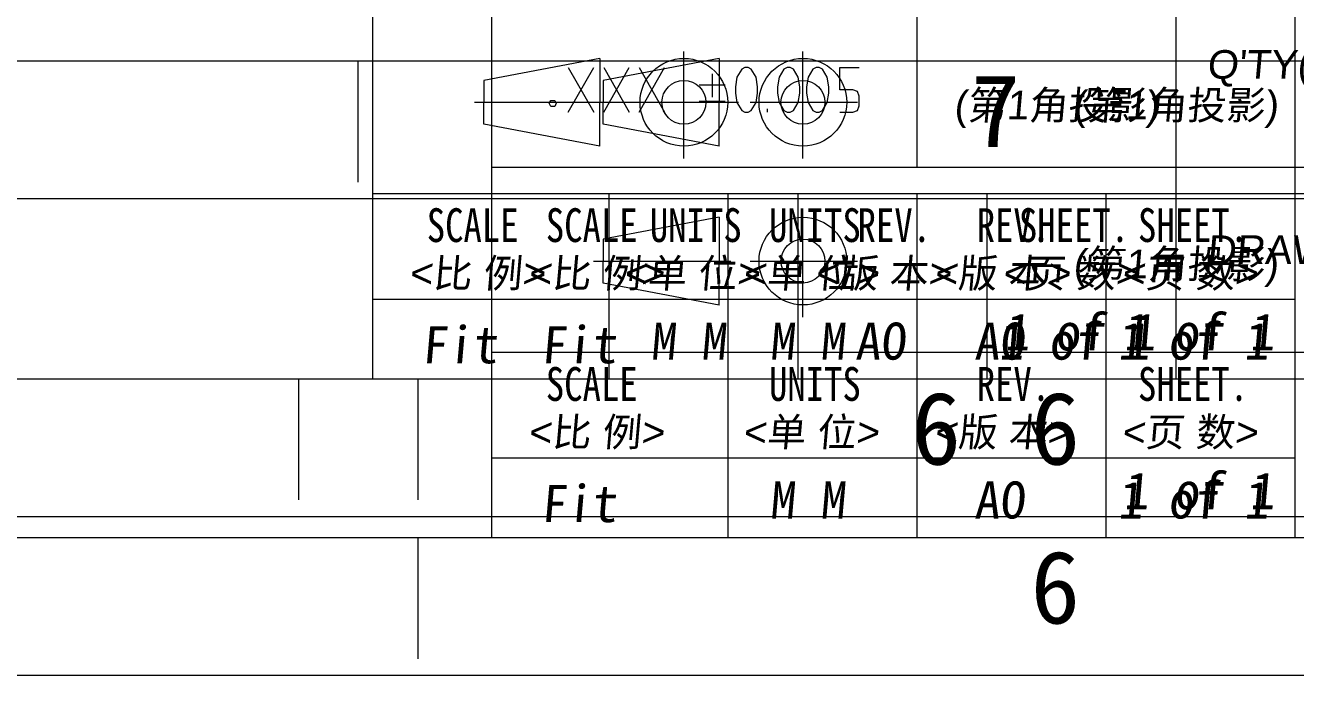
# Model space of a CAD drawing. Extents: x -144 to 4730, y -3845 to 502.
# Drawn here: x 106.05 to 135.29, y -279.91 to -264.95 of the extents above; entities that cross this region are included whole.
import ezdxf

# ---------------------------------------------------------------- set-up
doc = ezdxf.new("R2010")
doc.units = 0
doc.header["$LTSCALE"] = 15
doc.header["$MEASUREMENT"] = 0
doc.linetypes.add('CENTER', pattern=[0.6, 0.375, -0.075, 0.075, -0.075])
doc.layers.get('0').update_dxf_attribs({"linetype": 'CONTINUOUS'})
doc.layers.add('ce', color=1, linetype='CENTER', lineweight=5)
doc.layers.add('轮廊线', color=7, linetype='CONTINUOUS', lineweight=13)
doc.styles.get("Standard").update_dxf_attribs({"font": 'txt', "width": 0.8})
doc.styles.add('文字', font='宋体.ttf', dxfattribs={"oblique": 5})
doc.styles.add('标准', font='arial.ttf', dxfattribs={"oblique": 5})

# ---------------------------------------------------------------- blocks, each defined once
blk = doc.blocks.new('A4h')
at = {"layer": '轮廊线', "color": 7, "lineweight": 13}
for p, q in [((-252.81, 3.706), (-4.813, 3.706)), ((-93.253, 3.706), (-93.253, 0.454)), ((-60.738, 3.706), (-60.738, 0.454)), ((0, 0), (-257.518, 0))]:
    blk.add_line(p, q, dxfattribs=at)
at = {"layer": '轮廊线', "color": 7}
for s, p in [('6', (-76.788, 1.398)), ('7', (-44.273, 1.398))]:
    blk.add_text(s, height=1.951, dxfattribs=at).set_placement(p)

msp = doc.modelspace()

# ---------------------------------------------------------------- linework, layer by layer
at = {"layer": 'ce', "lineweight": 0}
for p, q in [((121.211, -268.013), (121.211, -265.556)), ((121.211, -268.013), (121.211, -265.556)), ((123.952, -268.013), (123.952, -265.556)), ((123.952, -268.013), (123.952, -265.556)), ((116.389, -266.721), (119.548, -266.721)), ((116.389, -266.721), (119.548, -266.721)), ((119.131, -266.721), (122.29, -266.721)), ((119.131, -266.721), (122.29, -266.721)), ((120, -266.721), (122.467, -266.721)), ((120, -266.721), (122.467, -266.721)), ((122.741, -266.721), (125.209, -266.721)), ((122.741, -266.721), (125.209, -266.721)), ((123.952, -271.668), (123.952, -269.211)), ((123.952, -271.668), (123.952, -269.211)), ((119.131, -270.375), (122.29, -270.375)), ((119.131, -270.375), (122.29, -270.375)), ((122.741, -270.375), (125.209, -270.375)), ((122.741, -270.375), (125.209, -270.375))]:
    msp.add_line(p, q, dxfattribs=at)
at = {"layer": '轮廊线', "color": 7, "linetype": 'Continuous', "lineweight": 9}
for p, q in [((114.044, -247.505), (114.044, -273.08)), ((114.044, -247.505), (114.044, -273.08)), ((116.785, -247.505), (116.785, -273.08)), ((116.785, -247.505), (116.785, -273.08)), ((132.538, -247.505), (132.538, -273.08)), ((132.538, -247.505), (132.538, -273.08)), ((135.279, -247.505), (135.279, -273.08)), ((135.279, -247.505), (135.279, -273.08)), ((116.785, -251.16), (116.785, -276.735)), ((116.785, -251.16), (116.785, -276.735)), ((126.574, -251.16), (126.574, -268.21)), ((126.574, -251.16), (126.574, -268.21)), ((135.279, -251.16), (135.279, -276.735)), ((135.279, -251.16), (135.279, -276.735)), ((119.28, -265.711), (116.61, -266.216)), ((119.28, -265.711), (116.61, -266.216)), ((119.28, -265.711), (119.28, -266.721)), ((119.28, -265.711), (119.28, -266.721)), ((122.021, -265.711), (119.351, -266.216)), ((122.021, -265.711), (119.351, -266.216)), ((122.021, -265.711), (122.021, -266.721)), ((122.021, -265.711), (122.021, -266.721)), ((116.61, -266.216), (116.61, -266.721)), ((116.61, -266.216), (116.61, -266.721)), ((119.351, -266.216), (119.351, -266.721)), ((119.351, -266.216), (119.351, -266.721)), ((116.61, -267.225), (116.61, -266.721)), ((116.61, -267.225), (116.61, -266.721)), ((119.28, -267.73), (119.28, -266.721)), ((119.28, -267.73), (119.28, -266.721)), ((119.351, -267.225), (119.351, -266.721)), ((119.351, -267.225), (119.351, -266.721)), ((122.021, -267.73), (122.021, -266.721)), ((122.021, -267.73), (122.021, -266.721)), ((119.28, -267.73), (116.61, -267.225)), ((119.28, -267.73), (116.61, -267.225)), ((122.021, -267.73), (119.351, -267.225)), ((122.021, -267.73), (119.351, -267.225)), ((116.785, -268.21), (190.873, -268.21)), ((116.785, -268.21), (190.873, -268.21)), ((114.044, -268.818), (188.132, -268.818)), ((114.044, -268.818), (188.132, -268.818)), ((116.785, -268.818), (190.873, -268.818)), ((116.785, -268.818), (190.873, -268.818)), ((119.48, -268.818), (119.48, -273.08)), ((119.48, -268.818), (119.48, -273.08)), ((122.222, -268.818), (122.222, -273.08)), ((122.222, -268.818), (122.222, -273.08)), ((123.833, -268.818), (123.833, -273.08)), ((123.833, -268.818), (123.833, -273.08)), ((126.574, -268.818), (126.574, -273.08)), ((126.574, -268.818), (126.574, -273.08)), ((128.186, -268.818), (128.186, -273.08)), ((128.186, -268.818), (128.186, -273.08)), ((130.927, -268.818), (130.927, -273.08)), ((130.927, -268.818), (130.927, -273.08)), ((122.021, -269.366), (119.351, -269.871)), ((122.021, -269.366), (119.351, -269.871)), ((122.021, -269.366), (122.021, -270.375)), ((122.021, -269.366), (122.021, -270.375)), ((119.351, -269.871), (119.351, -270.375)), ((119.351, -269.871), (119.351, -270.375)), ((119.351, -270.88), (119.351, -270.375)), ((119.351, -270.88), (119.351, -270.375)), ((122.021, -271.385), (122.021, -270.375)), ((122.021, -271.385), (122.021, -270.375)), ((122.021, -271.385), (119.351, -270.88)), ((122.021, -271.385), (119.351, -270.88)), ((132.538, -271.256), (114.044, -271.256)), ((132.538, -271.256), (114.044, -271.256)), ((135.279, -271.256), (116.785, -271.256)), ((135.279, -271.256), (116.785, -271.256)), ((116.785, -272.473), (190.873, -272.473)), ((116.785, -272.473), (190.873, -272.473)), ((122.222, -272.473), (122.222, -276.735)), ((122.222, -272.473), (122.222, -276.735)), ((126.574, -272.473), (126.574, -276.735)), ((126.574, -272.473), (126.574, -276.735)), ((130.927, -272.473), (130.927, -276.735)), ((130.927, -272.473), (130.927, -276.735)), ((135.279, -274.911), (116.785, -274.911)), ((135.279, -274.911), (116.785, -274.911))]:
    msp.add_line(p, q, dxfattribs=at)
at = {"layer": '轮廊线'}
for p, q in [((87.546, -265.771), (161.634, -265.771)), ((87.546, -265.771), (161.634, -265.771)), ((87.548, -265.771), (161.634, -265.771)), ((87.548, -265.771), (161.634, -265.771)), ((106.068, -265.771), (161.634, -265.771)), ((106.068, -265.771), (161.634, -265.771)), ((106.069, -265.771), (161.634, -265.771)), ((106.069, -265.771), (161.634, -265.771)), ((114.044, -273.08), (188.132, -273.08)), ((114.044, -273.08), (188.132, -273.08)), ((114.046, -273.08), (188.132, -273.08)), ((114.046, -273.08), (188.132, -273.08)), ((116.785, -273.08), (190.873, -273.08)), ((116.785, -273.08), (190.873, -273.08)), ((116.787, -273.08), (190.873, -273.08)), ((116.787, -273.08), (190.873, -273.08)), ((132.566, -273.08), (188.132, -273.08)), ((132.566, -273.08), (188.132, -273.08)), ((132.567, -273.08), (188.132, -273.08)), ((132.567, -273.08), (188.132, -273.08)), ((116.785, -276.735), (190.873, -276.735)), ((116.785, -276.735), (190.873, -276.735)), ((116.787, -276.735), (190.873, -276.735)), ((116.787, -276.735), (190.873, -276.735))]:
    msp.add_line(p, q, dxfattribs=at)
at = {"layer": '轮廊线', "color": 3, "lineweight": 9}
for p, q in [((118.551, -265.923), (119.136, -266.947)), ((118.551, -266.947), (119.136, -265.923)), ((118.551, -265.923), (119.136, -266.947)), ((118.551, -266.947), (119.136, -265.923)), ((119.365, -265.923), (119.95, -266.947)), ((119.365, -266.947), (119.95, -265.923)), ((119.365, -265.923), (119.95, -266.947)), ((119.365, -266.947), (119.95, -265.923)), ((120.179, -265.923), (120.764, -266.947)), ((120.179, -266.947), (120.764, -265.923)), ((120.179, -265.923), (120.764, -266.947)), ((120.179, -266.947), (120.764, -265.923)), ((121.859, -266.065), (121.859, -266.6)), ((121.859, -266.065), (121.859, -266.6)), ((122.543, -265.96), (122.433, -266.143)), ((122.543, -265.96), (122.433, -266.143)), ((122.616, -265.923), (122.543, -265.96)), ((122.616, -265.923), (122.543, -265.96)), ((122.689, -265.923), (122.616, -265.923)), ((122.689, -265.923), (122.616, -265.923)), ((122.762, -265.96), (122.689, -265.923)), ((122.762, -265.96), (122.689, -265.923)), ((122.872, -266.143), (122.762, -265.96)), ((122.872, -266.143), (122.762, -265.96)), ((123.513, -265.96), (123.404, -266.143)), ((123.513, -265.96), (123.404, -266.143)), ((123.586, -265.923), (123.513, -265.96)), ((123.586, -265.923), (123.513, -265.96)), ((123.659, -265.923), (123.586, -265.923)), ((123.659, -265.923), (123.586, -265.923)), ((123.732, -265.96), (123.659, -265.923)), ((123.732, -265.96), (123.659, -265.923)), ((123.842, -266.143), (123.732, -265.96)), ((123.842, -266.143), (123.732, -265.96)), ((124.181, -265.96), (124.071, -266.143)), ((124.181, -265.96), (124.071, -266.143)), ((124.254, -265.923), (124.181, -265.96)), ((124.254, -265.923), (124.181, -265.96)), ((124.327, -265.923), (124.254, -265.923)), ((124.327, -265.923), (124.254, -265.923)), ((124.4, -265.96), (124.327, -265.923)), ((124.4, -265.96), (124.327, -265.923)), ((124.51, -266.143), (124.4, -265.96)), ((124.51, -266.143), (124.4, -265.96)), ((124.804, -265.924), (125.243, -265.924)), ((124.804, -266.436), (124.804, -265.924)), ((124.804, -265.924), (125.243, -265.924)), ((124.804, -266.436), (124.804, -265.924)), ((121.56, -266.317), (122.158, -266.317)), ((121.56, -266.317), (122.158, -266.317)), ((122.433, -266.143), (122.397, -266.362)), ((122.433, -266.143), (122.397, -266.362)), ((122.397, -266.362), (122.397, -266.508)), ((122.397, -266.362), (122.397, -266.508)), ((122.908, -266.362), (122.872, -266.143)), ((122.908, -266.362), (122.872, -266.143)), ((122.908, -266.508), (122.908, -266.362)), ((122.908, -266.508), (122.908, -266.362)), ((123.404, -266.143), (123.367, -266.362)), ((123.404, -266.143), (123.367, -266.362)), ((123.367, -266.362), (123.367, -266.508)), ((123.367, -266.362), (123.367, -266.508)), ((123.879, -266.362), (123.842, -266.143)), ((123.879, -266.362), (123.842, -266.143)), ((123.879, -266.508), (123.879, -266.362)), ((123.879, -266.508), (123.879, -266.362)), ((124.071, -266.143), (124.035, -266.362)), ((124.071, -266.143), (124.035, -266.362)), ((124.035, -266.362), (124.035, -266.508)), ((124.035, -266.362), (124.035, -266.508)), ((124.546, -266.362), (124.51, -266.143)), ((124.546, -266.362), (124.51, -266.143)), ((124.546, -266.508), (124.546, -266.362)), ((124.546, -266.508), (124.546, -266.362)), ((122.397, -266.508), (122.433, -266.727)), ((122.397, -266.508), (122.433, -266.727)), ((122.872, -266.727), (122.908, -266.508)), ((122.872, -266.727), (122.908, -266.508)), ((123.367, -266.508), (123.404, -266.727)), ((123.367, -266.508), (123.404, -266.727)), ((123.842, -266.727), (123.879, -266.508)), ((123.842, -266.727), (123.879, -266.508)), ((124.035, -266.508), (124.071, -266.727)), ((124.035, -266.508), (124.071, -266.727)), ((124.51, -266.727), (124.546, -266.508)), ((124.51, -266.727), (124.546, -266.508)), ((125.097, -266.436), (124.804, -266.436)), ((125.097, -266.436), (124.804, -266.436)), ((125.206, -266.472), (125.097, -266.436)), ((125.206, -266.472), (125.097, -266.436)), ((125.243, -266.582), (125.206, -266.472)), ((125.243, -266.582), (125.206, -266.472)), ((125.243, -266.801), (125.243, -266.582)), ((125.243, -266.801), (125.243, -266.582)), ((118.113, -266.742), (118.145, -266.679)), ((118.113, -266.742), (118.145, -266.679)), ((118.145, -266.821), (118.113, -266.742)), ((118.145, -266.821), (118.113, -266.742)), ((118.145, -266.679), (118.239, -266.679)), ((118.145, -266.679), (118.239, -266.679)), ((118.239, -266.821), (118.145, -266.821)), ((118.239, -266.821), (118.145, -266.821)), ((118.239, -266.679), (118.271, -266.742)), ((118.239, -266.679), (118.271, -266.742)), ((118.271, -266.742), (118.239, -266.821)), ((118.271, -266.742), (118.239, -266.821)), ((121.56, -266.695), (122.158, -266.695)), ((121.56, -266.695), (122.158, -266.695)), ((122.433, -266.727), (122.543, -266.91)), ((122.433, -266.727), (122.543, -266.91)), ((122.543, -266.91), (122.616, -266.947)), ((122.543, -266.91), (122.616, -266.947)), ((122.616, -266.947), (122.689, -266.947)), ((122.616, -266.947), (122.689, -266.947)), ((122.689, -266.947), (122.762, -266.91)), ((122.689, -266.947), (122.762, -266.91)), ((122.762, -266.91), (122.872, -266.727)), ((122.762, -266.91), (122.872, -266.727)), ((123.138, -266.947), (123.138, -266.873)), ((123.138, -266.947), (123.138, -266.873)), ((123.404, -266.727), (123.513, -266.91)), ((123.404, -266.727), (123.513, -266.91)), ((123.513, -266.91), (123.586, -266.947)), ((123.513, -266.91), (123.586, -266.947)), ((123.586, -266.947), (123.659, -266.947)), ((123.586, -266.947), (123.659, -266.947)), ((123.659, -266.947), (123.732, -266.91)), ((123.659, -266.947), (123.732, -266.91)), ((123.732, -266.91), (123.842, -266.727)), ((123.732, -266.91), (123.842, -266.727)), ((124.071, -266.727), (124.181, -266.91)), ((124.071, -266.727), (124.181, -266.91)), ((124.181, -266.91), (124.254, -266.947)), ((124.181, -266.91), (124.254, -266.947)), ((124.254, -266.947), (124.327, -266.947)), ((124.254, -266.947), (124.327, -266.947)), ((124.327, -266.947), (124.4, -266.91)), ((124.327, -266.947), (124.4, -266.91)), ((124.4, -266.91), (124.51, -266.727)), ((124.4, -266.91), (124.51, -266.727)), ((124.804, -266.947), (125.097, -266.947)), ((124.804, -266.947), (125.097, -266.947)), ((125.097, -266.947), (125.206, -266.911)), ((125.097, -266.947), (125.206, -266.911)), ((125.206, -266.911), (125.243, -266.801)), ((125.206, -266.911), (125.243, -266.801))]:
    msp.add_line(p, q, dxfattribs=at)
at = {"layer": '轮廊线', "color": 7, "linetype": 'Continuous', "lineweight": 9}
for centre, radius in [((121.211, -266.721), 1.009), ((121.211, -266.721), 1.009), ((123.952, -266.721), 1.009), ((123.952, -266.721), 1.009), ((121.211, -266.721), 0.505), ((121.211, -266.721), 0.505), ((123.952, -266.721), 0.505), ((123.952, -266.721), 0.505), ((123.952, -270.375), 1.009), ((123.952, -270.375), 1.009), ((123.952, -270.375), 0.505), ((123.952, -270.375), 0.505)]:
    msp.add_circle(centre, radius, dxfattribs=at)

# ---------------------------------------------------------------- block references
at = {"layer": '轮廊线', "ltscale": 0.5, "xscale": 0.8569522111222057, "yscale": 0.8569522111212109, "zscale": 0.8569522111208102}
for p in [(165.758, -268.946), (192.256, -276.256), (194.997, -276.256), (194.997, -279.911)]:
    msp.add_blockref('A4h', p, dxfattribs=at)

# ---------------------------------------------------------------- texts
at = {"style": '文字', "oblique": 5}
for s, p in [('Fit', (115.181, -272.726)), ('Fit', (117.923, -272.726)), ('M M', (120.441, -272.642)), ('M M', (123.182, -272.642)), ('AO', (125.155, -272.642)), ('AO', (127.896, -272.642)), ('1 of 1', (128.455, -272.642)), ('1 of 1', (131.197, -272.642)), ('AO', (127.896, -276.297)), ('1 of 1', (131.197, -276.297)), ('Fit', (117.923, -276.381)), ('M M', (123.182, -276.297))]:
    msp.add_text(s, height=0.8526, dxfattribs=at).set_placement(p)
at = {"layer": '轮廊线', "color": 3, "style": '标准', "oblique": 5}
for s, height, p in [("Q'TY(数量):", 0.6594, (133.249, -266.18)), ('(第1角投影)', 0.6594, (127.424, -267.116)), ('(第1角投影)', 0.6594, (130.165, -267.116)), ('DRAWING ADDR.(图档路径):', 0.65937, (133.249, -270.442)), ('(第1角投影)', 0.6594, (130.165, -270.771)), ('<比 例>', 0.6594, (114.887, -270.982)), ('<比 例>', 0.6594, (117.628, -270.982)), ('<单 位>', 0.6594, (119.83, -270.982)), ('<单 位>', 0.6594, (122.571, -270.982)), ('<版 本>', 0.6594, (124.235, -270.982)), ('<版 本>', 0.6594, (126.976, -270.982)), ('<页 数>', 0.6594, (128.548, -270.982)), ('<页 数>', 0.6594, (131.29, -270.982)), ('<比 例>', 0.6594, (117.628, -274.637)), ('<单 位>', 0.6594, (122.571, -274.637)), ('<版 本>', 0.6594, (126.976, -274.637)), ('<页 数>', 0.6594, (131.29, -274.637))]:
    msp.add_text(s, height=height, dxfattribs=at).set_placement(p)
at = {"layer": '轮廊线', "color": 3, "lineweight": 9, "ltscale": 0.5, "width": 0.8}
for s, p in [('SCALE', (115.292, -269.936)), ('SCALE', (115.292, -269.936)), ('SCALE', (118.033, -269.936)), ('SCALE', (118.033, -269.936)), ('UNITS', (120.428, -269.935)), ('UNITS', (120.428, -269.935)), ('UNITS', (123.17, -269.935)), ('UNITS', (123.17, -269.935)), ('REV.', (125.21, -269.935)), ('REV.', (125.21, -269.935)), ('REV.', (127.951, -269.935)), ('REV.', (127.951, -269.935)), ('SHEET.', (128.924, -269.935)), ('SHEET.', (128.924, -269.935)), ('SHEET.', (131.665, -269.935)), ('SHEET.', (131.665, -269.935)), ('SCALE', (118.033, -273.591)), ('SCALE', (118.033, -273.591)), ('UNITS', (123.17, -273.59)), ('UNITS', (123.17, -273.59)), ('SHEET.', (131.665, -273.59)), ('SHEET.', (131.665, -273.59)), ('REV.', (127.951, -273.59)), ('REV.', (127.951, -273.59))]:
    msp.add_text(s, height=0.7769, dxfattribs=at).set_placement(p)
at = {"layer": '轮廊线', "ltscale": 0.5, "char_height": 1.06575, "width": 18.86842, "attachment_point": 1, "style": '文字'}
for insert in [(128.593, -271.577), (131.334, -271.577), (131.334, -275.232)]:
    msp.add_mtext('{\\H0.8x;1 of 1}', dxfattribs=dict(at, insert=insert))

doc.saveas('drawing.dxf')
